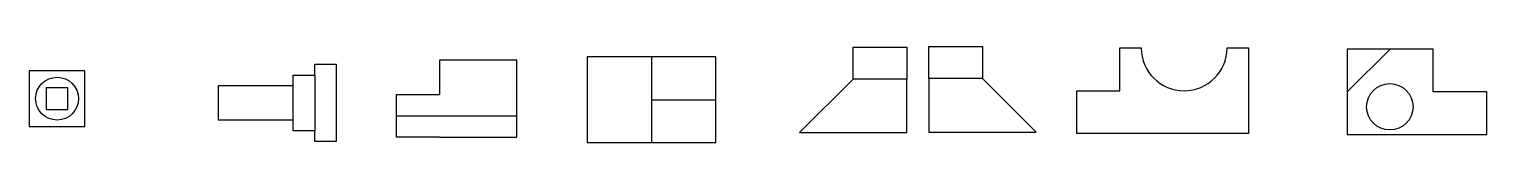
# Model space of a CAD drawing. Header units: millimetres. Extents: x 481 to 1160, y 2653 to 2698.
import ezdxf

# ---------------------------------------------------------------- set-up
doc = ezdxf.new("R2010")
doc.units = ezdxf.units.MM

msp = doc.modelspace()

# ---------------------------------------------------------------- linework, layer by layer
for p, q in [((865.05, 2682.93), (865.05, 2697.93)), ((865.05, 2697.93), (890.05, 2697.93)), ((890.05, 2697.93), (890.05, 2682.93)), ((900.25, 2683.19), (900.25, 2698.19)), ((900.25, 2698.19), (925.25, 2698.19)), ((925.25, 2698.19), (925.25, 2683.19)), ((1095.22, 2676.99), (1115.22, 2696.99)), ((614.18, 2684.85), (614.18, 2689.85)), ((614.18, 2689.85), (624.18, 2689.85)), ((624.18, 2689.85), (624.18, 2653.85)), ((771.02, 2693.31), (771.02, 2653.31)), ((604.18, 2679.85), (604.18, 2684.85)), ((604.18, 2684.85), (614.18, 2684.85)), ((614.18, 2684.85), (614.18, 2658.85)), ((652.32, 2655.78), (652.32, 2675.78)), ((652.32, 2675.78), (672.32, 2675.78)), ((969.19, 2657.49), (969.19, 2677.49)), ((969.19, 2677.49), (989.19, 2677.49)), ((1160.22, 2676.99), (1135.22, 2676.99)), ((1160.22, 2656.99), (1160.22, 2676.99)), ((771.02, 2673.31), (801.02, 2673.31)), ((604.18, 2658.85), (604.18, 2663.85)), ((652.32, 2665.78), (708.32, 2665.78)), ((614.18, 2658.85), (604.18, 2658.85)), ((614.18, 2653.85), (614.18, 2658.85)), ((672.32, 2655.78), (652.32, 2655.78)), ((989.19, 2657.49), (969.19, 2657.49)), ((1135.22, 2656.99), (1160.22, 2656.99)), ((624.18, 2653.85), (614.18, 2653.85))]:
    msp.add_line(p, q)
for points in [[(1039.19, 2697.49), (1049.19, 2697.49), (1049.19, 2657.49), (989.19, 2657.49)], [(989.19, 2677.49), (989.19, 2697.49), (999.19, 2697.49)], [(1135.22, 2676.99), (1135.22, 2696.99), (1095.22, 2696.99), (1095.22, 2656.99), (1135.22, 2656.99)], [(672.32, 2655.78), (708.32, 2655.78), (708.32, 2691.78), (672.32, 2691.78), (672.32, 2675.78)]]:
    msp.add_lwpolyline(points)
for points in [[(741.02, 2653.31), (801.02, 2653.31), (801.02, 2693.31), (741.02, 2693.31)], [(481.13, 2660.81), (507.13, 2660.81), (507.13, 2686.81), (481.13, 2686.81)], [(840.05, 2657.93), (890.05, 2657.93), (890.05, 2682.93), (865.05, 2682.93)], [(900.25, 2658.19), (950.25, 2658.19), (925.25, 2683.19), (900.25, 2683.19)], [(489.13, 2668.81), (499.13, 2668.81), (499.13, 2678.81), (489.13, 2678.81)], [(569.18, 2663.85), (604.18, 2663.85), (604.18, 2679.85), (569.18, 2679.85)]]:
    msp.add_lwpolyline(points, close=True)
for centre, radius in [((494.13, 2673.81), 10), ((1115.01, 2670.01), 10.84)]:
    msp.add_circle(centre, radius)
msp.add_arc((1019.19, 2697.49), 20, 180, 0)

doc.saveas('drawing.dxf')
